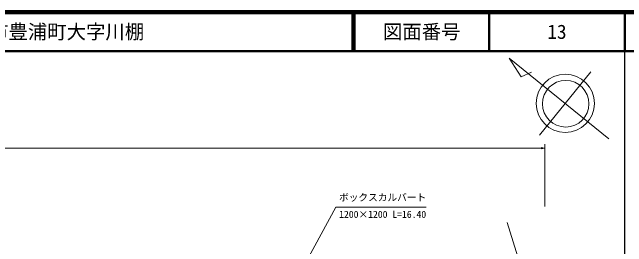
# Model space of a CAD drawing. Units: millimetres at full size, sheet at 1:1000; details may follow other scales. Extents: x 40000 to 680000, y 20000 to 380000.
# Drawn here: x 421008 to 579500, y 319630 to 380000 of the extents above; entities that cross this region are included whole.
import ezdxf
from ezdxf.enums import TextEntityAlignment as Align

# ---------------------------------------------------------------- set-up
doc = ezdxf.new("R2010")
doc.units = ezdxf.units.MM
doc.header["$LTSCALE"] = 1000
doc.linetypes.add('CHAIN', pattern=[18.5, 12, -1.5, 3.5, -1.5])
for name, color, linetype, lineweight in [('M-BMK', 2, 'CHAIN', 13), ('M-BMK-SRVR', 3, 'Continuous', 13), ('M-STR-HTXT', 7, 'Continuous', 13), ('M-TTL', 2, 'Continuous', 140), ('M-TTL-BAND', 7, 'Continuous', 25), ('M-TTL-LINE', 7, 'Continuous', 50)]:
    doc.layers.add(name, color=color, linetype=linetype, lineweight=lineweight)
doc.layers.add('M-TTL-TXT', color=7, linetype='Continuous')
doc.styles.add('ＭＳ ゴシック', font='')
doc.styles.get('ＭＳ ゴシック').set_extended_font_data('MS Gothic')

# ---------------------------------------------------------------- blocks, each defined once
blk = doc.blocks.new('open_arrow')
at = {"color": 0, "linetype": 'Continuous', "lineweight": -2}
blk.add_lwpolyline([(7.5, 1.25), (0, 0), (7.5, -1.25)], dxfattribs=at)

msp = doc.modelspace()

# ---------------------------------------------------------------- linework, layer by layer
at = {"layer": 'M-BMK'}
msp.add_line((548674, 325885), (560137, 288923), dxfattribs=at)
at = {"layer": 'M-BMK-SRVR'}
for p, q in [((574911, 347422), (549192, 368150)), ((549192, 368150), (552242, 363372)), ((552242, 363372), (554973, 364616)), ((557031, 348345), (570210, 364697))]:
    msp.add_line(p, q, dxfattribs=at)
for centre, radius in [((563647, 356554), 7501), ((563764, 356448), 6000)]:
    msp.add_circle(centre, radius, dxfattribs=at)
at = {"layer": 'M-STR-HTXT'}
for p, q in [((558403, 330000), (558403, 346000)), ((69083, 345000), (558403, 345000)), ((504456, 329779), (485182, 294519)), ((527779, 329779), (504456, 329779))]:
    msp.add_line(p, q, dxfattribs=at)
at = {"layer": 'M-TTL'}
msp.add_line((680000, 380000), (40000, 380000), dxfattribs=at)
at = {"layer": 'M-TTL-BAND'}
msp.add_line((579000, 20000), (579000, 370000), dxfattribs=at)
at = {"layer": 'M-TTL-LINE'}
for p, q in [((508747, 380000), (508747, 370000)), ((509247, 380000), (509247, 370000)), ((543997, 380000), (543997, 370000)), ((579000, 380000), (579000, 370000)), ((40000, 370000), (680000, 370000))]:
    msp.add_line(p, q, dxfattribs=at)

# ---------------------------------------------------------------- block references
at = {"layer": 'M-STR-HTXT', "xscale": 133, "yscale": 133, "rotation": 180}
msp.add_blockref('open_arrow', (558403, 345000), dxfattribs=at)

# ---------------------------------------------------------------- texts
at = {"layer": 'M-STR-HTXT', "style": 'ＭＳ ゴシック'}
for s, p in [('ボックスカルバート', (505279, 330845)), ('1200×1200 L=16.40', (505325, 326497))]:
    msp.add_text(s, height=1833, dxfattribs=at).set_placement(p, align=Align.BOTTOM_LEFT)
at = {"layer": 'M-TTL-TXT', "style": 'ＭＳ ゴシック'}
msp.add_text('下関市豊浦町大字川棚', height=3666, dxfattribs=at).set_placement((405024, 375000), align=Align.MIDDLE_LEFT)
for s, p in [('図面番号', (526622, 375000)), ('13', (561497, 375000))]:
    msp.add_text(s, height=3666, dxfattribs=at).set_placement(p, align=Align.MIDDLE_CENTER)

doc.saveas('drawing.dxf')
